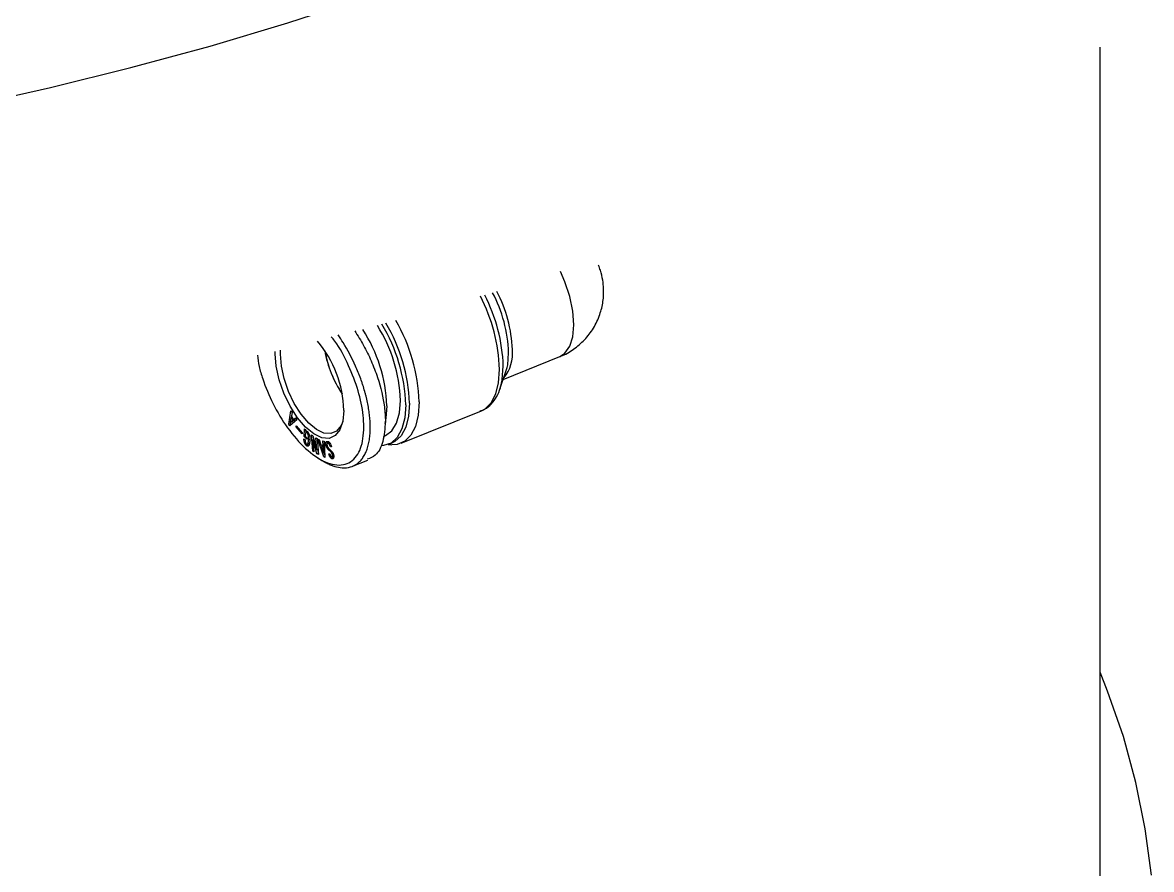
# Model space of a CAD drawing. Header units: millimetres. Extents: x 334 to 3694, y 0 to 2376.
# Drawn here: x 3245.2 to 3318.6, y 1285.7 to 1340.6 of the extents above; entities that cross this region are included whole.
import ezdxf

# ---------------------------------------------------------------- set-up
doc = ezdxf.new("R2010")
doc.units = ezdxf.units.MM
doc.header["$LTSCALE"] = 3
doc.layers.add('1_외형선', color=7, linetype='Continuous', lineweight=25)

msp = doc.modelspace()

# ---------------------------------------------------------------- linework, layer by layer
at = {"layer": '1_외형선'}
for p, q in [((3315.239, 1278.689), (3315.239, 1339.046)), ((3276.465, 1317.468), (3280.14, 1318.953)), ((3276.253, 1316.844), (3276.642, 1317.989)), ((3276.642, 1317.989), (3276.716, 1318.246)), ((3276.253, 1316.844), (3276.37, 1317.283)), ((3262.53, 1314.56), (3262.672, 1315.435)), ((3262.672, 1315.435), (3262.748, 1315.32)), ((3262.746, 1315.323), (3262.676, 1314.892)), ((3262.748, 1315.32), (3262.705, 1315.067)), ((3262.705, 1315.067), (3262.845, 1314.855)), ((3269.833, 1313.331), (3275.051, 1315.44)), ((3274.993, 1315.418), (3275.051, 1315.44)), ((3262.629, 1314.6), (3262.53, 1314.56)), ((3262.594, 1314.464), (3262.53, 1314.56)), ((3263.053, 1314.858), (3262.594, 1314.464)), ((3262.643, 1314.686), (3262.629, 1314.6)), ((3262.629, 1314.6), (3262.673, 1314.532)), ((3262.641, 1314.689), (3262.691, 1314.981)), ((3262.647, 1314.68), (3262.641, 1314.689)), ((3262.799, 1314.817), (3262.647, 1314.68)), ((3262.745, 1314.72), (3262.647, 1314.68)), ((3262.747, 1315.003), (3262.691, 1314.981)), ((3262.691, 1314.981), (3262.799, 1314.817)), ((3262.898, 1314.857), (3262.745, 1314.72)), ((3262.799, 1314.817), (3262.898, 1314.857)), ((3262.845, 1314.855), (3262.977, 1314.973)), ((3262.845, 1314.855), (3262.943, 1314.895)), ((3262.888, 1314.873), (3262.898, 1314.857)), ((3262.997, 1314.943), (3262.943, 1314.895)), ((3262.977, 1314.973), (3263.053, 1314.858)), ((3263.006, 1314.401), (3263.02, 1314.467)), ((3263.058, 1314.422), (3263.006, 1314.401)), ((3263.395, 1313.934), (3263.006, 1314.401)), ((3263.02, 1314.467), (3263.409, 1313.999)), ((3263.409, 1313.999), (3263.395, 1313.934)), ((3263.52, 1313.622), (3263.594, 1313.554)), ((3263.527, 1313.757), (3263.551, 1314.269)), ((3263.601, 1313.788), (3263.527, 1313.757)), ((3263.706, 1313.593), (3263.527, 1313.757)), ((3263.551, 1314.269), (3263.611, 1314.214)), ((3263.606, 1313.876), (3263.601, 1313.784)), ((3263.601, 1313.784), (3263.711, 1313.684)), ((3263.611, 1314.214), (3263.617, 1314.117)), ((3263.641, 1314.127), (3263.635, 1314.009)), ((3263.755, 1314.07), (3263.657, 1314.03)), ((3263.711, 1313.684), (3263.706, 1313.593)), ((3263.788, 1314.037), (3263.722, 1314.011)), ((3263.837, 1313.945), (3263.777, 1313.92)), ((3263.917, 1313.595), (3263.818, 1313.555)), ((3264.003, 1313.867), (3264.101, 1313.804)), ((3264.091, 1312.823), (3264.003, 1313.867)), ((3264.101, 1313.804), (3264.349, 1312.905)), ((3264.164, 1313.576), (3264.105, 1313.553)), ((3264.105, 1313.553), (3264.171, 1312.771)), ((3264.109, 1313.551), (3264.105, 1313.553)), ((3264.165, 1313.573), (3264.109, 1313.551)), ((3264.357, 1312.652), (3264.109, 1313.551)), ((3264.114, 1313.758), (3264.13, 1313.563)), ((3264.286, 1313.685), (3264.367, 1313.633)), ((3264.352, 1312.903), (3264.286, 1313.685)), ((3264.367, 1313.633), (3264.455, 1312.589)), ((3264.42, 1313.603), (3264.501, 1313.575)), ((3264.805, 1312.436), (3264.42, 1313.603)), ((3264.501, 1313.575), (3264.611, 1313.235)), ((3268.682, 1313.772), (3268.781, 1313.812)), ((3263.624, 1313.348), (3263.568, 1313.326)), ((3263.77, 1313.216), (3263.672, 1313.176)), ((3263.821, 1313.29), (3263.723, 1313.25)), ((3263.736, 1313.255), (3263.77, 1313.216)), ((3264.164, 1312.852), (3264.091, 1312.823)), ((3264.171, 1312.771), (3264.091, 1312.823)), ((3264.349, 1312.905), (3264.352, 1312.903)), ((3264.426, 1312.933), (3264.352, 1312.903)), ((3264.392, 1312.919), (3264.442, 1312.738)), ((3264.611, 1313.235), (3264.758, 1313.183)), ((3264.747, 1313.16), (3264.649, 1313.121)), ((3264.649, 1313.121), (3264.763, 1313.081)), ((3264.776, 1312.727), (3264.649, 1313.121)), ((3264.659, 1313.218), (3264.686, 1313.136)), ((3264.742, 1313.49), (3264.822, 1313.462)), ((3264.758, 1313.183), (3264.742, 1313.49)), ((3264.747, 1313.16), (3264.838, 1313.129)), ((3264.758, 1313.183), (3264.834, 1313.213)), ((3264.763, 1313.081), (3264.839, 1313.111)), ((3264.763, 1313.081), (3264.783, 1312.724)), ((3264.822, 1313.462), (3264.872, 1312.412)), ((3265.039, 1313.414), (3264.941, 1313.374)), ((3265.028, 1313.169), (3264.964, 1313.143)), ((3265.052, 1313.449), (3265.039, 1313.414)), ((3265.142, 1313.37), (3265.043, 1313.33)), ((3265.176, 1313.377), (3265.077, 1313.337)), ((3265.181, 1312.953), (3265.101, 1312.921)), ((3265.282, 1312.744), (3265.101, 1312.921)), ((3265.114, 1313.019), (3265.318, 1312.819)), ((3265.142, 1313.368), (3265.176, 1313.377)), ((3265.213, 1313.314), (3265.153, 1313.289)), ((3265.28, 1313.174), (3265.219, 1313.15)), ((3265.235, 1313.097), (3265.219, 1313.15)), ((3265.297, 1313.123), (3265.235, 1313.097)), ((3265.305, 1313.096), (3265.235, 1313.097)), ((3265.288, 1313.154), (3265.305, 1313.096)), ((3268.987, 1313.248), (3269.239, 1313.236)), ((3269.006, 1313.256), (3269.252, 1313.355)), ((3264.446, 1312.688), (3264.357, 1312.652)), ((3264.455, 1312.589), (3264.357, 1312.652)), ((3264.449, 1312.36), (3264.722, 1312.196)), ((3264.783, 1312.724), (3264.776, 1312.727)), ((3264.856, 1312.754), (3264.783, 1312.724)), ((3264.869, 1312.462), (3264.805, 1312.436)), ((3264.872, 1312.412), (3264.805, 1312.436)), ((3264.817, 1312.738), (3264.863, 1312.597)), ((3265.131, 1312.638), (3265.201, 1312.636)), ((3265.345, 1312.433), (3265.247, 1312.393)), ((3265.354, 1312.773), (3265.282, 1312.744)), ((3265.357, 1312.443), (3265.456, 1312.482)), ((3265.369, 1312.598), (3265.428, 1312.622)), ((3265.418, 1312.34), (3265.372, 1312.321)), ((3265.454, 1312.508), (3265.377, 1312.477)), ((3266.674, 1311.835), (3267.662, 1312.234))]:
    msp.add_line(p, q, dxfattribs=at)
at = {"layer": '1_외형선', "flags": 128}
for points in [[(3168.924, 1330.739), (3174.574, 1330.358), (3180.244, 1330.099), (3185.927, 1329.962), (3191.615, 1329.947), (3197.3, 1330.054), (3202.974, 1330.282), (3208.63, 1330.633), (3214.259, 1331.104), (3219.854, 1331.696), (3225.406, 1332.407), (3230.91, 1333.238), (3236.356, 1334.185), (3241.737, 1335.249), (3247.046, 1336.428), (3252.275, 1337.72), (3257.418, 1339.123), (3262.466, 1340.635), (3267.414, 1342.255)], [(3280.14, 1318.953), (3280.476, 1319.174), (3280.788, 1319.623), (3280.981, 1320.25), (3281.047, 1321.025), (3280.981, 1321.907), (3280.788, 1322.854), (3280.476, 1323.817), (3280.193, 1324.481)], [(3266.111, 1315.463), (3266.047, 1314.758), (3265.856, 1314.2), (3265.551, 1313.822), (3265.149, 1313.646), (3264.673, 1313.683), (3264.152, 1313.93), (3263.614, 1314.373), (3263.093, 1314.986), (3262.617, 1315.733), (3262.215, 1316.572), (3261.91, 1317.453), (3261.719, 1318.325), (3261.655, 1319.138), (3261.657, 1319.283)], [(3266.042, 1314.736), (3265.931, 1314.471), (3265.644, 1314.116), (3265.267, 1313.951), (3264.821, 1313.986), (3264.332, 1314.218), (3263.828, 1314.633), (3263.338, 1315.208), (3262.892, 1315.91), (3262.515, 1316.696), (3262.228, 1317.523), (3262.05, 1318.341), (3261.989, 1319.104), (3261.997, 1319.366)], [(3276.716, 1318.246), (3276.754, 1318.431), (3276.817, 1319.207)], [(3275.051, 1315.44), (3275.289, 1315.567), (3275.688, 1315.959), (3275.983, 1316.531), (3276.165, 1317.262), (3276.226, 1318.125)], [(3276.37, 1317.283), (3276.403, 1317.466), (3276.466, 1318.33)], [(3270.133, 1315.831), (3270.071, 1314.979), (3269.886, 1314.263), (3269.585, 1313.711), (3269.181, 1313.343), (3268.688, 1313.173), (3268.558, 1313.163)], [(3268.904, 1315.757), (3268.841, 1314.949), (3268.764, 1314.601)], [(3268.781, 1313.812), (3268.827, 1313.832), (3269.234, 1314.139), (3269.538, 1314.638), (3269.726, 1315.306), (3269.789, 1316.115)], [(3271.008, 1316.016), (3270.947, 1315.153), (3270.765, 1314.422), (3270.47, 1313.85), (3270.072, 1313.458), (3269.585, 1313.258), (3269.239, 1313.236)], [(3270.379, 1315.93), (3270.317, 1315.079), (3270.131, 1314.363), (3269.831, 1313.81), (3269.426, 1313.442), (3269.252, 1313.355)], [(3318.579, 1285.287), (3318.182, 1288.297), (3317.574, 1291.295), (3316.756, 1294.276), (3315.729, 1297.236), (3315.239, 1298.464)]]:
    msp.add_lwpolyline(points, dxfattribs=at)
at = {"layer": '1_외형선'}
for centre, radius, start, end in [((3267.81, 1318.884), 9.013, 2.04876, 27.93322), ((3268.451, 1319.129), 8.612, 1.88433, 28.12519), ((3265.062, 1317.751), 11.171, 1.91927, 27.28753), ((3265.569, 1317.96), 10.904, 1.94817, 27.25509), ((3260.047, 1315.768), 9.749, 2.03747, 32.28586), ((3259.27, 1315.449), 10.87, 2.01621, 31.04727), ((3259.518, 1315.548), 10.867, 2.01606, 30.88078), ((3259.716, 1315.622), 11.299, 1.99605, 30.16718), ((3259.16, 1315.412), 9.751, 2.03042, 32.99545), ((3258.758, 1315.239), 7.357, 1.75091, 39.93507), ((3274.653, 1319.138), 2.42, 319.80729, 6.51774), ((3272.227, 1320.673), 7.481, 190.28546, 213.73375), ((3272.209, 1320.666), 7.455, 190.39165, 213.62756)]:
    msp.add_arc(centre, radius, start, end, dxfattribs=at)
for points, knots in [([(3280.135, 1318.96), (3280.163, 1318.968), (3280.487, 1319.066), (3281.049, 1319.423), (3281.772, 1320.025), (3282.356, 1320.795), (3282.758, 1321.645), (3282.969, 1322.517), (3283.008, 1323.273), (3282.938, 1323.953), (3282.819, 1324.465), (3282.7, 1324.78), (3282.659, 1324.89)], [0, 0, 0, 0, 0.012028, 0.142067, 0.273418, 0.406619, 0.543169, 0.664711, 0.780551, 0.858915, 0.950804, 1, 1, 1, 1]), ([(3267.411, 1314.392), (3267.402, 1314.638), (3267.375, 1315.368), (3267.078, 1316.752), (3266.429, 1318.415), (3265.795, 1319.641), (3265.369, 1320.155), (3265.291, 1320.248)], [0, 0, 0, 0, 0.131849, 0.391698, 0.653294, 0.936804, 1, 1, 1, 1]), ([(3267.828, 1314.35), (3267.828, 1314.409), (3267.827, 1314.529), (3267.819, 1314.713), (3267.806, 1314.901), (3267.782, 1315.156), (3267.749, 1315.417), (3267.705, 1315.682), (3267.654, 1315.95), (3267.594, 1316.221), (3267.525, 1316.494), (3267.451, 1316.768), (3267.368, 1317.043), (3267.254, 1317.385), (3267.155, 1317.658), (3267.022, 1317.997), (3266.707, 1318.737), (3266.271, 1319.583), (3265.852, 1320.197), (3265.741, 1320.36)], [0, 0, 0, 0, 0.0322393, 0.0644785, 0.0967178, 0.128957, 0.1934755, 0.2257145, 0.2579535, 0.3224696, 0.3547083, 0.3869469, 0.4514597, 0.483698, 0.5482082, 0.5804461, 0.6449536, 0.9054017, 1, 1, 1, 1]), ([(3266.816, 1320.628), (3267.014, 1320.317), (3267.4, 1319.707), (3267.901, 1318.676), (3268.42, 1317.333), (3268.761, 1315.944), (3268.798, 1315.057), (3268.811, 1314.747)], [0, 0, 0, 0, 0.177468, 0.346859, 0.522203, 0.833026, 1, 1, 1, 1]), ([(3260.492, 1319.052), (3260.523, 1318.808), (3260.586, 1318.309), (3260.919, 1317.233), (3261.494, 1315.83), (3262.461, 1314.236), (3263.644, 1312.881), (3264.703, 1312.155), (3265.518, 1311.907), (3266.075, 1311.908), (3266.56, 1312.103), (3267.052, 1312.577), (3267.366, 1313.362), (3267.399, 1314.133), (3267.411, 1314.392)], [0, 0, 0, 0, 0.047621, 0.097724, 0.198759, 0.311947, 0.434707, 0.566086, 0.632151, 0.700314, 0.762942, 0.827801, 0.942005, 1, 1, 1, 1]), ([(3274.965, 1315.43), (3275.063, 1315.461), (3275.336, 1315.548), (3275.711, 1315.866), (3276.054, 1316.339), (3276.274, 1316.836), (3276.345, 1317.198), (3276.371, 1317.335)], [0, 0, 0, 0, 0.129602, 0.364487, 0.606888, 0.851058, 1, 1, 1, 1]), ([(3264.72, 1312.199), (3264.746, 1312.182), (3264.814, 1312.139), (3264.922, 1312.079), (3265.085, 1311.994), (3265.247, 1311.922), (3265.525, 1311.818), (3266.104, 1311.675), (3266.676, 1311.776), (3267.057, 1312.06), (3267.183, 1312.183), (3267.271, 1312.285), (3267.354, 1312.398), (3267.457, 1312.562), (3267.547, 1312.746), (3267.625, 1312.95), (3267.676, 1313.112), (3267.72, 1313.283), (3267.756, 1313.462), (3267.786, 1313.65), (3267.808, 1313.846), (3267.824, 1314.077), (3267.827, 1314.249), (3267.828, 1314.35)], [0, 0, 0, 0, 0.01614, 0.041435, 0.06673, 0.117337, 0.142632, 0.244006, 0.495574, 0.557074, 0.587802, 0.618531, 0.649259, 0.679988, 0.741498, 0.772227, 0.802957, 0.833686, 0.864416, 0.895146, 0.925876, 0.956606, 1, 1, 1, 1]), ([(3268.811, 1314.747), (3268.775, 1314.289), (3268.704, 1313.371), (3268.256, 1312.538), (3267.814, 1312.365), (3267.635, 1312.295)], [0, 0, 0, 0, 0.372291, 0.745319, 1, 1, 1, 1]), ([(3263.568, 1313.326), (3263.56, 1313.349), (3263.542, 1313.397), (3263.52, 1313.502), (3263.52, 1313.573), (3263.52, 1313.622)], [0, 0, 0, 0, 0.223251, 0.457655, 1, 1, 1, 1]), ([(3263.594, 1313.554), (3263.594, 1313.517), (3263.595, 1313.466), (3263.606, 1313.396), (3263.617, 1313.367), (3263.621, 1313.353)], [0, 0, 0, 0, 0.592452, 0.815125, 1, 1, 1, 1]), ([(3263.657, 1314.03), (3263.65, 1314.025), (3263.635, 1314.015), (3263.613, 1313.967), (3263.609, 1313.914), (3263.606, 1313.876)], [0, 0, 0, 0, 0.204982, 0.43339, 1, 1, 1, 1]), ([(3263.617, 1314.117), (3263.626, 1314.123), (3263.643, 1314.134), (3263.673, 1314.135), (3263.705, 1314.124), (3263.727, 1314.106), (3263.738, 1314.097)], [0, 0, 0, 0, 0.276014, 0.525881, 0.762266, 1, 1, 1, 1]), ([(3263.722, 1314.011), (3263.717, 1314.016), (3263.705, 1314.025), (3263.682, 1314.036), (3263.667, 1314.033), (3263.657, 1314.03)], [0, 0, 0, 0, 0.2429989, 0.4840931, 1, 1, 1, 1]), ([(3263.777, 1313.92), (3263.769, 1313.939), (3263.757, 1313.966), (3263.737, 1313.996), (3263.727, 1314.006), (3263.722, 1314.011)], [0, 0, 0, 0, 0.546355, 0.779757, 1, 1, 1, 1]), ([(3263.723, 1313.25), (3263.736, 1313.259), (3263.764, 1313.279), (3263.804, 1313.376), (3263.812, 1313.48), (3263.818, 1313.555)], [0, 0, 0, 0, 0.196619, 0.422349, 1, 1, 1, 1]), ([(3263.738, 1314.097), (3263.757, 1314.077), (3263.795, 1314.037), (3263.823, 1313.976), (3263.837, 1313.946)], [0, 0, 0, 0, 0.500243, 1, 1, 1, 1]), ([(3263.818, 1313.555), (3263.82, 1313.623), (3263.822, 1313.715), (3263.803, 1313.843), (3263.785, 1313.897), (3263.777, 1313.92)], [0, 0, 0, 0, 0.5999705, 0.820389, 1, 1, 1, 1]), ([(3263.837, 1313.946), (3263.849, 1313.913), (3263.874, 1313.842), (3263.902, 1313.678), (3263.901, 1313.563), (3263.899, 1313.481)], [0, 0, 0, 0, 0.1975087, 0.4235217, 1, 1, 1, 1]), ([(3263.672, 1313.176), (3263.651, 1313.197), (3263.622, 1313.227), (3263.588, 1313.283), (3263.575, 1313.312), (3263.568, 1313.326)], [0, 0, 0, 0, 0.526458, 0.764863, 1, 1, 1, 1]), ([(3263.621, 1313.353), (3263.629, 1313.336), (3263.641, 1313.311), (3263.661, 1313.283), (3263.671, 1313.273), (3263.676, 1313.268)], [0, 0, 0, 0, 0.512005, 0.7541, 1, 1, 1, 1]), ([(3263.791, 1313.142), (3263.773, 1313.137), (3263.746, 1313.131), (3263.703, 1313.15), (3263.682, 1313.167), (3263.672, 1313.176)], [0, 0, 0, 0, 0.521545, 0.761199, 1, 1, 1, 1]), ([(3263.676, 1313.268), (3263.685, 1313.261), (3263.698, 1313.251), (3263.713, 1313.247), (3263.72, 1313.249), (3263.723, 1313.25)], [0, 0, 0, 0, 0.5159069, 0.7570011, 1, 1, 1, 1]), ([(3263.77, 1313.216), (3263.78, 1313.208), (3263.801, 1313.191), (3263.823, 1313.178), (3263.833, 1313.178), (3263.833, 1313.178)], [0, 0, 0, 0, 0.48229, 0.966303, 1, 1, 1, 1]), ([(3263.899, 1313.481), (3263.892, 1313.397), (3263.883, 1313.281), (3263.838, 1313.174), (3263.806, 1313.152), (3263.791, 1313.142)], [0, 0, 0, 0, 0.574379, 0.800899, 1, 1, 1, 1]), ([(3263.885, 1313.38), (3263.877, 1313.358), (3263.862, 1313.317), (3263.834, 1313.299), (3263.821, 1313.29)], [0, 0, 0, 0, 0.518769, 1, 1, 1, 1]), ([(3264.964, 1313.143), (3264.953, 1313.188), (3264.936, 1313.253), (3264.933, 1313.329), (3264.938, 1313.359), (3264.941, 1313.374)], [0, 0, 0, 0, 0.521545, 0.761199, 1, 1, 1, 1]), ([(3264.941, 1313.374), (3264.945, 1313.387), (3264.953, 1313.412), (3264.982, 1313.447), (3265.014, 1313.451), (3265.036, 1313.453)], [0, 0, 0, 0, 0.231733, 0.468984, 1, 1, 1, 1]), ([(3265.101, 1312.921), (3265.086, 1312.934), (3265.058, 1312.96), (3265.019, 1313.013), (3264.987, 1313.075), (3264.972, 1313.12), (3264.964, 1313.143)], [0, 0, 0, 0, 0.265668, 0.5082263, 0.7464301, 1, 1, 1, 1]), ([(3265.017, 1313.292), (3265.016, 1313.283), (3265.013, 1313.265), (3265.014, 1313.222), (3265.023, 1313.184), (3265.03, 1313.159)], [0, 0, 0, 0, 0.2459, 0.487995, 1, 1, 1, 1]), ([(3265.077, 1313.337), (3265.063, 1313.336), (3265.043, 1313.334), (3265.024, 1313.314), (3265.02, 1313.299), (3265.017, 1313.292)], [0, 0, 0, 0, 0.546355, 0.779757, 1, 1, 1, 1]), ([(3265.03, 1313.159), (3265.034, 1313.145), (3265.044, 1313.118), (3265.064, 1313.079), (3265.088, 1313.045), (3265.105, 1313.028), (3265.114, 1313.019)], [0, 0, 0, 0, 0.247304, 0.484816, 0.730313, 1, 1, 1, 1]), ([(3265.039, 1313.414), (3265.036, 1313.399), (3265.032, 1313.375), (3265.034, 1313.344), (3265.034, 1313.332)], [0, 0, 0, 0, 0.603432, 1, 1, 1, 1]), ([(3265.036, 1313.453), (3265.06, 1313.45), (3265.093, 1313.445), (3265.141, 1313.411), (3265.162, 1313.387), (3265.173, 1313.376)], [0, 0, 0, 0, 0.5355525, 0.7716599, 1, 1, 1, 1]), ([(3265.153, 1313.289), (3265.146, 1313.297), (3265.134, 1313.311), (3265.107, 1313.332), (3265.089, 1313.335), (3265.077, 1313.337)], [0, 0, 0, 0, 0.249648, 0.493041, 1, 1, 1, 1]), ([(3265.219, 1313.15), (3265.21, 1313.177), (3265.197, 1313.217), (3265.172, 1313.263), (3265.159, 1313.281), (3265.153, 1313.289)], [0, 0, 0, 0, 0.546355, 0.779757, 1, 1, 1, 1]), ([(3265.173, 1313.376), (3265.197, 1313.343), (3265.244, 1313.278), (3265.273, 1313.195), (3265.288, 1313.154)], [0, 0, 0, 0, 0.5039484, 1, 1, 1, 1]), ([(3265.318, 1312.819), (3265.329, 1312.805), (3265.352, 1312.779), (3265.383, 1312.73), (3265.41, 1312.674), (3265.424, 1312.635), (3265.431, 1312.614)], [0, 0, 0, 0, 0.249071, 0.490777, 0.7372598, 1, 1, 1, 1]), ([(3265.247, 1312.393), (3265.235, 1312.408), (3265.211, 1312.44), (3265.167, 1312.522), (3265.146, 1312.59), (3265.131, 1312.638)], [0, 0, 0, 0, 0.2312, 0.467581, 1, 1, 1, 1]), ([(3265.201, 1312.636), (3265.205, 1312.621), (3265.213, 1312.591), (3265.23, 1312.548), (3265.25, 1312.51), (3265.265, 1312.489), (3265.273, 1312.479)], [0, 0, 0, 0, 0.276733, 0.527015, 0.763235, 1, 1, 1, 1]), ([(3265.372, 1312.321), (3265.351, 1312.324), (3265.32, 1312.329), (3265.276, 1312.36), (3265.256, 1312.382), (3265.247, 1312.393)], [0, 0, 0, 0, 0.534605, 0.770951, 1, 1, 1, 1]), ([(3265.273, 1312.479), (3265.284, 1312.467), (3265.306, 1312.443), (3265.327, 1312.439), (3265.337, 1312.437)], [0, 0, 0, 0, 0.498582, 1, 1, 1, 1]), ([(3265.369, 1312.598), (3265.364, 1312.611), (3265.355, 1312.637), (3265.327, 1312.69), (3265.301, 1312.722), (3265.282, 1312.744)], [0, 0, 0, 0, 0.22047, 0.452473, 1, 1, 1, 1]), ([(3265.337, 1312.437), (3265.347, 1312.439), (3265.365, 1312.442), (3265.373, 1312.465), (3265.377, 1312.477)], [0, 0, 0, 0, 0.5014185, 1, 1, 1, 1]), ([(3265.345, 1312.433), (3265.355, 1312.422), (3265.375, 1312.4), (3265.406, 1312.376), (3265.425, 1312.373), (3265.434, 1312.371)], [0, 0, 0, 0, 0.32474, 0.659825, 1, 1, 1, 1]), ([(3265.377, 1312.477), (3265.38, 1312.495), (3265.384, 1312.521), (3265.378, 1312.565), (3265.372, 1312.587), (3265.369, 1312.598)], [0, 0, 0, 0, 0.506959, 0.750352, 1, 1, 1, 1]), ([(3265.449, 1312.4), (3265.441, 1312.378), (3265.428, 1312.344), (3265.398, 1312.324), (3265.381, 1312.322), (3265.372, 1312.321)], [0, 0, 0, 0, 0.516888, 0.758179, 1, 1, 1, 1]), ([(3265.431, 1312.614), (3265.437, 1312.594), (3265.449, 1312.554), (3265.457, 1312.496), (3265.458, 1312.444), (3265.452, 1312.415), (3265.449, 1312.4)], [0, 0, 0, 0, 0.256649, 0.500582, 0.744213, 1, 1, 1, 1])]:
    msp.add_open_spline(points, degree=3, knots=knots, dxfattribs=at)

doc.saveas('drawing.dxf')
